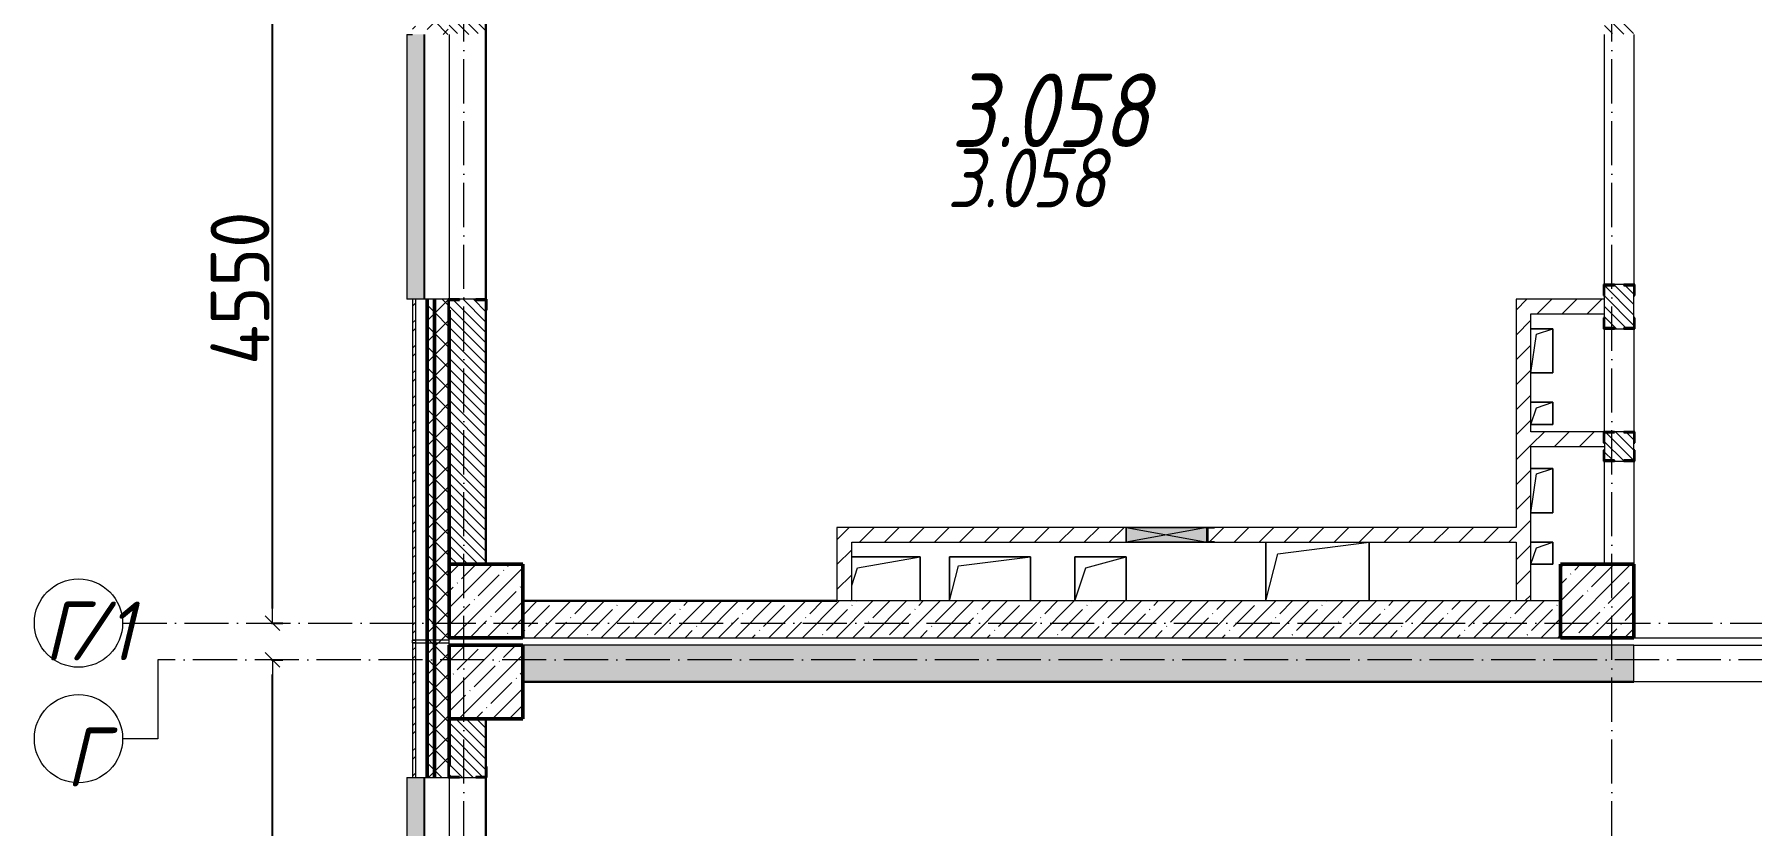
# Model space of a CAD drawing. Header units: millimetres. Extents: x -213536 to 1564669, y -45299 to 942238.
# Drawn here: x 544453 to 556121, y 294536 to 299912 of the extents above; entities that cross this region are included whole.
import ezdxf

# ---------------------------------------------------------------- set-up
doc = ezdxf.new("R2010")
doc.units = ezdxf.units.MM
doc.linetypes.add('50_200_ШТРИХ_1Т_ш5_п1_п1_', pattern=[700, 500, -100, 0, -100])
for name, color, linetype, lineweight in [('3) ЖБ 4м', 3, 'Continuous', 30), ('3.1) ЖБ окна 1.2 м', 102, 'Continuous', 30), ('A-____-____-DIMS', 7, 'Continuous', 9), ('A-DETL-GENF-OTLN', 7, 'Continuous', 9), ('A-FLOR-____-OTLN', 7, 'Continuous', 9), ('A-GENM-____-MCUT', 7, 'Continuous', 25), ('A-GENM-____-OTLN', 7, 'Continuous', 9), ('A-GENM-____-OTLN-1', 7, 'Continuous', 25), ('A-GLAZ-____-OTLN', 7, 'Continuous', 9), ('A-WALL-____-MCUT-1', 7, 'Continuous', 9), ('A-WALL-____-MCUT-2', 7, 'Continuous', 50), ('A-WALL-____-MCUT-3', 7, 'Continuous', 9), ('A-WALL-____-OTLN', 7, 'Continuous', 9), ('A-WALL-____-PATT-1', 7, 'Continuous', 9), ('A-WALL-FNSH-MCUT-1', 7, 'Continuous', 9), ('I-WALL-____-OTLN', 7, 'Continuous', 9), ('S-COLS-____-MCUT', 7, 'Continuous', 50), ('S-COLS-____-OTLN', 7, 'Continuous', 9), ('S-GRID-____-IDEN', 7, 'Continuous', 9), ('S-GRID-____-OTLN', 7, 'Continuous', 9), ('S-GRID-____-OTLN-1', 7, '50_200_ШТРИХ_1Т_ш5_п1_п1_', 9), ('Марки помещений', 7, 'Continuous', 9)]:
    doc.layers.add(name, color=color, linetype=linetype, lineweight=lineweight)
doc.layers.add('A-GLAZ-____-OTLN-1', color=7, linetype='Continuous', lineweight=9, true_color=0xc0c0c0)
doc.styles.add('ISOCPEUR_I', font='isocpeui.ttf', dxfattribs={"width": 0.9, "height": 2.5})
doc.styles.add('ISOCPEUR_I_2', font='isocpeui.ttf', dxfattribs={"width": 0.85, "height": 2.3})
doc.styles.add('СПДС', font='isocpeur.ttf', dxfattribs={"width": 0.9})
doc.dimstyles.new('Размера А3', dxfattribs={"dimtxt": 200, "dimasz": 100, "dimexe": 70, "dimexo": 100, "dimgap": 20, "dimtad": 1, "dimdec": 0, "dimrnd": 10, "dimzin": 0, "dimdsep": 46, "dimtxsty": 'СПДС', "dimblk": 'ARROWHEAD_6', "dimcen": 1, "dimclrd": 256, "dimclre": 256, "dimclrt": 256, "dimazin": 0, "dimtfac": 1, "dimtdec": 0, "dimtmove": 2, "dimatfit": 3, "dimfxl": 1, "dimtolj": 1, "dimtzin": 0, "dimarcsym": 0})
pattern_1 = [(135, (549721.475, 286281.11), (-35.35534, -35.35534), [])]
pattern_2 = [(45, (549721.47, 286281.11), (-70.71068, 70.71068), []), (135, (549721.47, 286281.11), (-70.71068, -70.71068), [])]
pattern_3 = [(45, (549721.47, 286281.11), (-84.8528, 84.8528), [])]
pattern_4 = [(45, (549721.47, 286281.11), (-114.0493, 114.0493), []), (45, (549835.52, 286281.11), (-114.0493, 114.0493), [201.612, -40.322, 3.353, -36.97])]
pattern_5 = [(45, (549721.47, 286281.11), (-85.5366, 85.5366), []), (45, (549778.5, 286281.11), (-85.5366, 85.5366), [])]

# ---------------------------------------------------------------- blocks, each defined once
blk = doc.blocks.new('BSC_Колонна _Прямоугольная - 500х500-V47-АР1_План отверстий 3 этажа в осях 1-64_А-ГГ')
at = {"layer": 'S-COLS-____-OTLN'}
h = blk.add_hatch(dxfattribs=at)
h.set_pattern_fill('FP_84', color=256, style=0, pattern_type=2)
h.set_pattern_definition([(45, (2200, -9781.04), (-114.0493, 114.0493), []), (45, (2314.05, -9781.04), (-114.0493, 114.0493), [201.612, -40.322, 3.353, -36.97])])
h.paths.add_polyline_path([(-250, -250), (250, -250), (250, 250), (-250, 250)], flags=0)
at = {"layer": 'S-COLS-____-MCUT'}
for p, q in [((250, 250), (-250, 250)), ((-250, 250), (-250, -250)), ((250, -250), (250, 250)), ((-250, -250), (250, -250))]:
    blk.add_line(p, q, dxfattribs=at)
blk = doc.blocks.new('BSC_Колонна _Прямоугольная - 500х500-V48-АР1_План отверстий 3 этажа в осях 1-64_А-ГГ')
at = {"layer": 'S-COLS-____-OTLN'}
h = blk.add_hatch(dxfattribs=at)
h.set_pattern_fill('FP_85', color=256, style=0, pattern_type=2)
h.set_pattern_definition([(45, (-5350, -9781.04), (-114.0493, 114.0493), []), (45, (-5235.95, -9781.04), (-114.0493, 114.0493), [201.613, -40.323, 3.353, -36.97])])
h.paths.add_polyline_path([(-250, -250), (250, -250), (250, 250), (-250, 250)], flags=0)
at = {"layer": 'S-COLS-____-MCUT'}
for p, q in [((250, 250), (-250, 250)), ((-250, 250), (-250, -250)), ((250, -250), (250, 250)), ((-250, -250), (250, -250))]:
    blk.add_line(p, q, dxfattribs=at)
blk = doc.blocks.new('BSC_Колонна _Прямоугольная - 500х500-V156-АР1_План отверстий 3 этажа в осях 1-64_А-ГГ')
at = {"layer": 'S-COLS-____-OTLN'}
h = blk.add_hatch(dxfattribs=at)
h.set_pattern_fill('FP_179', color=256, style=0, pattern_type=2)
h.set_pattern_definition([(45, (2200, -9231.04), (-114.0493, 114.0493), []), (45, (2314.05, -9231.04), (-114.0493, 114.0493), [201.612, -40.322, 3.353, -36.97])])
h.paths.add_polyline_path([(-250, -250), (250, -250), (250, 250), (-250, 250), (-250, 103)], flags=0)
at = {"layer": 'S-COLS-____-MCUT'}
for p, q in [((250, 250), (-250, 250)), ((-250, 250), (-250, -250)), ((250, -250), (250, 250)), ((-250, -250), (250, -250))]:
    blk.add_line(p, q, dxfattribs=at)
blk = doc.blocks.new('Фахверк_СКБ_Уголок - 250_2700-27497298-АР1_План отверстий 3 этажа в осях 1-64_А-ГГ')
at = {"layer": 'A-GENM-____-MCUT'}
for p, q in [((200, 181), (125, 181)), ((125, 181), (125, 106)), ((131, 106), (131, 175)), ((131, 175), (200, 175)), ((200, 175), (200, 181)), ((125, 106), (131, 106)), ((131, -6), (125, -6)), ((125, -6), (125, -81)), ((125, -81), (200, -81)), ((131, -75), (131, -6)), ((200, -75), (131, -75)), ((200, -81), (200, -75))]:
    blk.add_line(p, q, dxfattribs=at)
blk = doc.blocks.new('Фахверк_СКБ_Уголок - 200_3550_зеркало-28264001-АР1_План отверстий 3 этажа в осях 1-64_А-ГГ')
at = {"layer": 'A-GENM-____-MCUT'}
for p, q in [((200, 156), (125, 156)), ((125, 156), (125, 81)), ((131, 81), (131, 150)), ((131, 150), (200, 150)), ((200, 150), (200, 156)), ((125, 81), (131, 81)), ((131, 19), (125, 19)), ((125, 19), (125, -56)), ((131, -50), (131, 19)), ((125, -56), (200, -56)), ((200, -50), (131, -50)), ((200, -56), (200, -50))]:
    blk.add_line(p, q, dxfattribs=at)
blk = doc.blocks.new('154_Фахверк_СКБ_Швеллер - Тип_100_3960-28494444-АР1_План отверстий 3 этажа в осях 1-64_А-ГГ')
at = {"layer": 'A-GENM-____-MCUT'}
for p, q in [((125, 50), (175, 50)), ((125, -50), (125, 50)), ((128, 47), (128, -47)), ((175, 47), (128, 47)), ((175, 50), (175, 47)), ((175, -50), (125, -50)), ((128, -47), (175, -47)), ((175, -47), (175, -50))]:
    blk.add_line(p, q, dxfattribs=at)
blk = doc.blocks.new('Фахверк_СКБ_Уголок - 200_3550-28267367-АР1_План отверстий 3 этажа в осях 1-64_А-ГГ')
at = {"layer": 'A-GENM-____-MCUT'}
for p, q in [((200, 156), (125, 156)), ((125, 156), (125, 81)), ((131, 81), (131, 150)), ((131, 150), (200, 150)), ((200, 150), (200, 156)), ((125, 81), (131, 81)), ((131, 19), (125, 19)), ((125, 19), (125, -56)), ((131, -50), (131, 19)), ((125, -56), (200, -56)), ((200, -50), (131, -50)), ((200, -56), (200, -50))]:
    blk.add_line(p, q, dxfattribs=at)
blk = doc.blocks.new('Стены 5 - Стены 4-30145060-АР1_План отверстий 3 этажа в осях 1-64_А-ГГ')
at = {"layer": 'A-WALL-____-MCUT-3'}
for p, q in [((-1844, 41030), (-1844, 41010)), ((-1594, 41030), (-1844, 41030)), ((-1844, 41010), (-1594, 41010)), ((-1594, 41010), (-1594, 41030))]:
    blk.add_line(p, q, dxfattribs=at)
blk = doc.blocks.new('AR_Отверстие прямоугольное _в плите_ - AR_Отверстие прямоугольное _в плите_-V168-АР1_План отверстий 3 этажа в осях 1-64_А-ГГ')
at = {"layer": 'A-GENM-____-OTLN'}
for p, q in [((75, 75), (-75, 75)), ((-75, -75), (-37, 37)), ((-37, 37), (75, 75)), ((75, -75), (75, 75)), ((-75, -75), (75, -75))]:
    blk.add_line(p, q, dxfattribs=at)
blk = doc.blocks.new('AR_Отверстие прямоугольное _в плите_ - AR_Отверстие прямоугольное _в плите_-V169-АР1_План отверстий 3 этажа в осях 1-64_А-ГГ')
at = {"layer": 'A-GENM-____-OTLN'}
for p, q in [((75, 150), (-75, 150)), ((-37, 113), (75, 150)), ((75, -150), (75, 150)), ((-75, -150), (-37, 113)), ((-75, -150), (75, -150))]:
    blk.add_line(p, q, dxfattribs=at)
blk = doc.blocks.new('AR_Отверстие прямоугольное _в плите_ - AR_Отверстие прямоугольное _в плите_-V204-АР1_План отверстий 3 этажа в осях 1-64_А-ГГ')
at = {"layer": 'A-GENM-____-OTLN'}
for p, q in [((175, 150), (-175, 150)), ((-175, 150), (-175, -150)), ((-100, 75), (175, 150)), ((175, -150), (175, 150)), ((-175, -150), (-100, 75))]:
    blk.add_line(p, q, dxfattribs=at)
blk = doc.blocks.new('AR_Отверстие прямоугольное _в плите_ - AR_Отверстие прямоугольное _в плите_-30552525-АР1_План отверстий 3 этажа в осях 1-64_А-ГГ')
at = {"layer": 'A-GENM-____-OTLN'}
for p, q in [((-350, 200), (-350, -200)), ((-350, -200), (-270, 120)), ((-270, 120), (350, 200)), ((350, -200), (350, 200))]:
    blk.add_line(p, q, dxfattribs=at)
blk = doc.blocks.new('AR_Отверстие прямоугольное _в плите_ - AR_Отверстие прямоугольное _в плите_-30459267-АР1_План отверстий 3 этажа в осях 1-64_А-ГГ')
at = {"layer": 'A-GENM-____-OTLN'}
for p, q in [((250, 150), (-215, 150)), ((-175, 75), (250, 150)), ((250, -150), (250, 150)), ((-215, -45), (-175, 75))]:
    blk.add_line(p, q, dxfattribs=at)
blk = doc.blocks.new('AR_Отверстие прямоугольное _в плите_ - AR_Отверстие прямоугольное _в плите_-V212-АР1_План отверстий 3 этажа в осях 1-64_А-ГГ')
at = {"layer": 'A-GENM-____-OTLN'}
for p, q in [((275, 150), (-275, 150)), ((-275, 150), (-275, -150)), ((-215, 90), (275, 150)), ((275, -150), (275, 150)), ((-275, -150), (-215, 90))]:
    blk.add_line(p, q, dxfattribs=at)
blk = doc.blocks.new('Отлив_СКБ - Отлив витража_120_НВФ-V216-АР1_План отверстий 3 этажа в осях 1-64_А-ГГ')
at = {"layer": 'A-GLAZ-____-OTLN-1'}
for points in [[(0, 2), (1800, 2), (1800, 120), (0, 120), (0, 63)], [(0, 0), (1800, 0), (1800, 2), (0, 2)]]:
    blk.add_hatch(color=256, dxfattribs=at).paths.add_polyline_path(points, flags=0)
at = {"layer": 'A-GLAZ-____-OTLN'}
for p, q in [((0, 83), (0, 120)), ((1800, 120), (0, 120)), ((1800, 120), (1800, 83)), ((0, 2), (1800, 2)), ((1800, 0), (0, 0))]:
    blk.add_line(p, q, dxfattribs=at)
blk = doc.blocks.new('AR_Отверстие прямоугольное _в стене_ - AR_Отверстие прямоугольное _в стене__ОВ-36912551-АР1_План отверстий 3 этажа в осях 1-64_А-ГГ')
at = {"layer": 'A-GLAZ-____-OTLN'}
blk.add_hatch(color=256, dxfattribs=at).paths.add_polyline_path([(275, -50), (275, 50), (-275, 50), (-275, -50)], flags=0)
at = {"layer": 'A-DETL-GENF-OTLN'}
for p, q in [((-275, -50), (-275, 50)), ((-275, 50), (275, 50)), ((275, 50), (-275, -50)), ((-275, 50), (275, -50)), ((275, 50), (-275, 50)), ((-275, 50), (-275, -50)), ((275, -50), (-275, -50)), ((-275, -50), (275, -50))]:
    blk.add_line(p, q, dxfattribs=at)
blk = doc.blocks.new('Ось сетки - Круг_Ø6_00__ISO-2_5_0_9K_-25732049-АР1_План отверстий 3 этажа в осях 1-64_А-ГГ')
at = {"layer": 'S-GRID-____-IDEN'}
blk.add_circle((0, 0), 3, dxfattribs=at)
blk = doc.blocks.new('ARROWHEAD_6')
at = {"color": 0, "linetype": 'Continuous'}
for p, q in [((0, 0), (-1, 0)), ((-0.5, -0.5), (0.5, 0.5))]:
    blk.add_line(p, q, dxfattribs=at)
blk = doc.blocks.new('*D5449')
at = {"layer": 'A-____-____-DIMS', "lineweight": -2, "transparency": 16777216}
for p, q in [((546064, 295662), (546140, 295662)), ((546070, 292362), (546070, 295562)), ((546064, 292262), (546140, 292262))]:
    blk.add_line(p, q, dxfattribs=at)
at = {"layer": 'Defpoints', "color": 0, "lineweight": 50, "transparency": 16777216}
for p in [(545964, 295662), (546070, 295662), (545964, 292262)]:
    blk.add_point(p, dxfattribs=at)
at = {"layer": 'A-____-____-DIMS', "lineweight": -2, "transparency": 16777216, "xscale": 100, "yscale": 100, "zscale": 100}
for p, rotation in [((546070, 295662), 90), ((546070, 292262), 270)]:
    blk.add_blockref('ARROWHEAD_6', p, dxfattribs=dict(at, rotation=rotation))
at = {"layer": 'A-____-____-DIMS', "transparency": 16777216, "insert": (545850, 293962), "char_height": 400, "attachment_point": 5, "rotation": 90, "style": 'СПДС'}
blk.add_mtext('\\A1;3400', dxfattribs=at)
blk = doc.blocks.new('*D5450')
at = {"layer": 'A-____-____-DIMS', "lineweight": -2, "transparency": 16777216}
for p, q in [((546064, 300462), (546140, 300462)), ((546070, 296012), (546070, 300362)), ((546064, 295912), (546140, 295912))]:
    blk.add_line(p, q, dxfattribs=at)
at = {"layer": 'Defpoints', "color": 0, "lineweight": 50, "transparency": 16777216}
for p in [(545964, 300462), (546070, 300462), (545964, 295912)]:
    blk.add_point(p, dxfattribs=at)
at = {"layer": 'A-____-____-DIMS', "lineweight": -2, "transparency": 16777216, "xscale": 100, "yscale": 100, "zscale": 100}
for p, rotation in [((546070, 300462), 90), ((546070, 295912), 270)]:
    blk.add_blockref('ARROWHEAD_6', p, dxfattribs=dict(at, rotation=rotation))
at = {"layer": 'A-____-____-DIMS', "transparency": 16777216, "insert": (545850, 298187), "char_height": 400, "attachment_point": 5, "rotation": 90, "style": 'СПДС'}
blk.add_mtext('\\A1;4550', dxfattribs=at)

msp = doc.modelspace()

# ---------------------------------------------------------------- hatches: boundary and pattern name
at = {"layer": 'A-WALL-____-PATT-1'}
h = msp.add_hatch(dxfattribs=at)
h.set_pattern_fill('FP_3', color=256, style=0, pattern_type=2)
h.set_pattern_definition(pattern_5)
h.paths.add_polyline_path([(547041.5, 295797.2), (547041.5, 298112.2), (547021.5, 298112.2), (547021.5, 295797.2)], flags=0)
h.paths.add_polyline_path([(547021.5, 299912.2), (547041.5, 299912.2), (547041.5, 301362.2), (547021.5, 301362.2), (547021.5, 300775.7)], flags=0)
h.paths.add_polyline_path([(547021.5, 303162.2), (547041.5, 303162.2), (547041.5, 304362.2), (547021.5, 304362.2), (547021.5, 304215.8)], flags=0)
h.paths.add_polyline_path([(547041.5, 306162.2), (547041.5, 307362.2), (547021.5, 307362.2), (547021.5, 306162.2)], flags=0)
h.paths.add_polyline_path([(547041.5, 309162.2), (547041.5, 310362.2), (547021.5, 310362.2), (547021.5, 309162.2)], flags=0)
h = msp.add_hatch(dxfattribs=at)
h.set_pattern_fill('FP_1', color=256, style=0, pattern_type=2)
h.set_pattern_definition(pattern_2)
h.paths.add_polyline_path([(547171.5, 295797.2), (547171.5, 298112.2), (547121.5, 298112.2), (547121.5, 295797.2)], flags=0)
h.paths.add_polyline_path([(547121.5, 299912.2), (547171.5, 299912.2), (547171.5, 301362.2), (547121.5, 301362.2), (547121.5, 300775.7)], flags=0)
h.paths.add_polyline_path([(547171.5, 303162.2), (547171.5, 304362.2), (547121.5, 304362.2), (547121.5, 303162.2)], flags=0)
h.paths.add_polyline_path([(547171.5, 306162.2), (547171.5, 307362.2), (547121.5, 307362.2), (547121.5, 306162.2)], flags=0)
h.paths.add_polyline_path([(547171.5, 309162.2), (547171.5, 310362.2), (547121.5, 310362.2), (547121.5, 309162.2)], flags=0)
h = msp.add_hatch(dxfattribs=at)
h.set_pattern_fill('FP_1', color=256, style=0, pattern_type=2)
h.set_pattern_definition(pattern_2)
h.paths.add_polyline_path([(547171.5, 295797.2), (547271.5, 295797.2), (547271.5, 298037.2), (547265.5, 298037.2), (547265.5, 298112.2), (547171.5, 298112.2), (547171.5, 295812.2)], flags=0)
h.paths.add_polyline_path([(547265.5, 299912.2), (547265.5, 299987.2), (547271.5, 299987.2), (547271.5, 301287.2), (547265.5, 301287.2), (547265.5, 301362.2), (547171.5, 301362.2), (547171.5, 299912.2)], flags=0)
h.paths.add_polyline_path([(547265.5, 303162.2), (547265.5, 303237.2), (547271.5, 303237.2), (547271.5, 304287.2), (547265.5, 304287.2), (547265.5, 304362.2), (547171.5, 304362.2), (547171.5, 303162.2)], flags=0)
h.paths.add_polyline_path([(547265.5, 306162.2), (547265.5, 306237.2), (547271.5, 306237.2), (547271.5, 307287.2), (547265.5, 307287.2), (547265.5, 307362.2), (547171.5, 307362.2), (547171.5, 306162.2)], flags=0)
h.paths.add_polyline_path([(547265.5, 309162.2), (547265.5, 309237.2), (547271.5, 309237.2), (547271.5, 310287.2), (547265.5, 310287.2), (547265.5, 310362.2), (547171.5, 310362.2), (547171.5, 309162.2)], flags=0)
h = msp.add_hatch(dxfattribs=at)
h.set_pattern_fill('FP_6', color=256, style=0, pattern_type=2)
h.set_pattern_definition(pattern_1)
h.paths.add_polyline_path([(547271.5, 296312.2), (547521.5, 296312.2), (547520.6, 298106.2), (547452.5, 298106.2), (547452.5, 298112.2), (547340.5, 298112.2), (547340.5, 298106.2), (547271.5, 298106.2), (547271.5, 297335.5)], flags=0)
h.paths.add_polyline_path([(547452.5, 299912.2), (547452.5, 299918.2), (547521.5, 299918.2), (547521.5, 300212.2), (547271.5, 300212.2), (547271.5, 299918.2), (547340.5, 299918.2), (547340.5, 299912.2)], flags=0)
h = msp.add_hatch(dxfattribs=at)
h.set_pattern_fill('FP_6', color=256, style=0, pattern_type=2)
h.set_pattern_definition(pattern_1)
h.paths.add_polyline_path([(555252.5, 297012.2), (555252.5, 297018.2), (555321.5, 297018.2), (555321.5, 297206.2), (555252.5, 297206.2), (555252.5, 297212.2), (555190.5, 297212.2), (555190.5, 297206.2), (555121.5, 297206.2), (555121.5, 297018.2), (555190.5, 297018.2), (555190.5, 297012.2)], flags=0)
h.paths.add_polyline_path([(555190.5, 297912.2), (555252.5, 297912.2), (555252.5, 297918.2), (555321.5, 297918.2), (555321.5, 298206.2), (555252.5, 298206.2), (555252.5, 298212.2), (555190.5, 298212.2), (555190.5, 298206.2), (555121.5, 298206.2), (555121.5, 297918.2), (555190.5, 297918.2)], flags=0)
h.paths.add_polyline_path([(555190.5, 299912.2), (555252.5, 299912.2), (555252.5, 299918.2), (555321.5, 299918.2), (555321.5, 300212.2), (555121.5, 300212.2), (555121.5, 299918.2), (555190.5, 299918.2)], flags=0)
h = msp.add_hatch(dxfattribs=at)
h.set_pattern_fill('FP_4', color=256, style=0, pattern_type=2)
h.set_pattern_definition(pattern_3)
h.paths.add_polyline_path([(554621.5, 296062.2), (554621.5, 298112.2), (554521.5, 298112.2), (554521.5, 296062.2)], flags=0)
h = msp.add_hatch(dxfattribs=at)
h.set_pattern_fill('FP_4', color=256, style=0, pattern_type=2)
h.set_pattern_definition(pattern_3)
h.paths.add_polyline_path([(555121.5, 298012.2), (555121.5, 298112.2), (554621.5, 298112.2), (554621.5, 298012.2), (555010.2, 298012.2)], flags=0)
h = msp.add_hatch(dxfattribs=at)
h.set_pattern_fill('FP_4', color=256, style=0, pattern_type=2)
h.set_pattern_definition(pattern_3)
h.paths.add_polyline_path([(555113.3, 297112.2), (555121.5, 297112.2), (555121.5, 297137.2), (555115.5, 297137.2), (555115.5, 297212.2), (554621.5, 297212.2), (554621.5, 297112.2), (555010.2, 297112.2)], flags=0)
h = msp.add_hatch(dxfattribs=at)
h.set_pattern_fill('FP_4', color=256, style=0, pattern_type=2)
h.set_pattern_definition(pattern_3)
h.paths.add_polyline_path([(550006.5, 296062.2), (550006.5, 296562.2), (549906.5, 296562.2), (549906.5, 296062.2)], flags=0)
h = msp.add_hatch(dxfattribs=at)
h.set_pattern_fill('FP_4', color=256, style=0, pattern_type=2)
h.set_pattern_definition(pattern_3)
h.paths.add_polyline_path([(554521.5, 296462.2), (554521.5, 296562.2), (552471.5, 296562.2), (552471.5, 296559.2), (552424.5, 296559.2), (552424.5, 296465.2), (552471.5, 296465.2), (552471.5, 296462.2), (553242.7, 296462.2)], flags=0)
h.paths.add_polyline_path([(551871.5, 296462.2), (551871.5, 296562.2), (550006.5, 296562.2), (550006.5, 296462.2)], flags=0)
h = msp.add_hatch(dxfattribs=at)
h.set_pattern_fill('FP_38', color=256, style=0, pattern_type=2)
h.set_pattern_definition(pattern_4)
h.paths.add_polyline_path([(554821.5, 295812.2), (554821.5, 296062.2), (547771.5, 296062.2), (547771.5, 295812.2), (553242.7, 295812.2)], flags=0)
h = msp.add_hatch(dxfattribs=at)
h.set_pattern_fill('FP_3', color=256, style=0, pattern_type=2)
h.set_pattern_definition(pattern_5)
h.paths.add_polyline_path([(547021.5, 284112.2), (547041.5, 284112.2), (547041.5, 288512.2), (547021.5, 288512.2), (547021.5, 287015.2)], flags=0)
h.paths.add_polyline_path([(547021.5, 290312.2), (547041.5, 290312.2), (547041.5, 293062.2), (547021.5, 293062.2), (547021.5, 290455.3)], flags=0)
h.paths.add_polyline_path([(547041.5, 294862.2), (547041.5, 295777.2), (547021.5, 295777.2), (547021.5, 294862.2)], flags=0)
h = msp.add_hatch(dxfattribs=at)
h.set_pattern_fill('FP_1', color=256, style=0, pattern_type=2)
h.set_pattern_definition(pattern_2)
h.paths.add_polyline_path([(547121.5, 284212.2), (547171.5, 284212.2), (547171.5, 288512.2), (547121.5, 288512.2), (547121.5, 287015.2)], flags=0)
h.paths.add_polyline_path([(547171.5, 290312.2), (547171.5, 293062.2), (547121.5, 293062.2), (547121.5, 290312.2)], flags=0)
h.paths.add_polyline_path([(547121.5, 294862.2), (547171.5, 294862.2), (547171.5, 295797.2), (547121.5, 295797.2), (547121.5, 295615.5)], flags=0)
h = msp.add_hatch(dxfattribs=at)
h.set_pattern_fill('FP_1', color=256, style=0, pattern_type=2)
h.set_pattern_definition(pattern_2)
h.paths.add_polyline_path([(547171.5, 284262.2), (547271.5, 284262.2), (547271.5, 288512.2), (547171.5, 288512.2), (547171.5, 287015.2)], flags=0)
h.paths.add_polyline_path([(547271.5, 290312.2), (547271.5, 292987.2), (547265.5, 292987.2), (547265.5, 293062.2), (547171.5, 293062.2), (547171.5, 290312.2)], flags=0)
h.paths.add_polyline_path([(547265.5, 294862.2), (547265.5, 294937.2), (547271.5, 294937.2), (547271.5, 295797.2), (547171.5, 295797.2), (547171.5, 294862.2)], flags=0)
h = msp.add_hatch(dxfattribs=at)
h.set_pattern_fill('FP_38', color=256, style=0, pattern_type=2)
h.set_pattern_definition(pattern_4)
h.paths.add_polyline_path([(572684.8, 295512.2), (573271.5, 295512.2), (573271.5, 295762.2), (568471.5, 295762.2), (568471.5, 295512.2), (570917.4, 295512.2)], flags=0)
h.paths.add_polyline_path([(567321.5, 295512.2), (567321.5, 295762.2), (559321.5, 295762.2), (559321.5, 295512.2), (562926.8, 295512.2), (562926.8, 295557.9), (563013.5, 295557.9), (563013.5, 295512.2), (565615, 295512.2)], flags=0)
h.paths.add_polyline_path([(555321.5, 295512.2), (555321.5, 295762.2), (547771.5, 295762.2), (547771.5, 295512.2), (555010.2, 295512.2)], flags=0)
h = msp.add_hatch(dxfattribs=at)
h.set_pattern_fill('FP_6', color=256, style=0, pattern_type=2)
h.set_pattern_definition(pattern_1)
h.paths.add_polyline_path([(547340.5, 292612.2), (547521.5, 292612.2), (547521.5, 293056.2), (547452.5, 293056.2), (547452.5, 293062.2), (547340.5, 293062.2), (547340.5, 293056.2), (547271.5, 293056.2), (547271.5, 292612.2)], flags=0)
h.paths.add_polyline_path([(547452.5, 294862.2), (547452.5, 294868.2), (547521.5, 294868.2), (547521.5, 295262.2), (547271.5, 295262.2), (547271.5, 294868.2), (547340.5, 294868.2), (547340.5, 294862.2)], flags=0)

# ---------------------------------------------------------------- linework, layer by layer
at = {"layer": '3) ЖБ 4м'}
for points in [[(549906.5, 296062.2), (547771.5, 296062.2), (547771.5, 296312.2), (547521.5, 296312.2)], [(555321.5, 295812.2), (555321.5, 296312.2)], [(547521.5, 295262.2), (547771.5, 295262.2), (547771.5, 295512.2), (555321.5, 295512.2)]]:
    msp.add_lwpolyline(points, dxfattribs=at)
at = {"layer": '3.1) ЖБ окна 1.2 м'}
for points in [[(547521.5, 300212.2), (547521.5, 296312.2)], [(547521.5, 295262.2), (547521.5, 292624.2)]]:
    msp.add_lwpolyline(points, dxfattribs=at)
at = {"layer": 'A-FLOR-____-OTLN'}
for p, q in [((554621.5, 297912.2), (554771.5, 297912.2)), ((554771.5, 297912.2), (554771.5, 297612.2)), ((554771.5, 297612.2), (554621.5, 297612.2)), ((554621.5, 297412.2), (554771.5, 297412.2)), ((554771.5, 297412.2), (554771.5, 297262.2)), ((554771.5, 297262.2), (554621.5, 297262.2)), ((554621.5, 296962.2), (554771.5, 296962.2)), ((554771.5, 296962.2), (554771.5, 296662.2)), ((554771.5, 296662.2), (554621.5, 296662.2)), ((552821.5, 296062.2), (552821.5, 296462.2)), ((553521.5, 296462.2), (553521.5, 296062.2)), ((554621.5, 296462.2), (554771.5, 296462.2)), ((554771.5, 296462.2), (554771.5, 296312.2)), ((550006.5, 296362.2), (550471.5, 296362.2)), ((550471.5, 296362.2), (550471.5, 296062.2)), ((550671.5, 296362.2), (551221.5, 296362.2)), ((550671.5, 296062.2), (550671.5, 296362.2)), ((551221.5, 296362.2), (551221.5, 296062.2)), ((551521.5, 296362.2), (551871.5, 296362.2)), ((551521.5, 296062.2), (551521.5, 296362.2)), ((551871.5, 296362.2), (551871.5, 296062.2)), ((554771.5, 296312.2), (554621.5, 296312.2)), ((555321.5, 295812.2), (559321.5, 295812.2))]:
    msp.add_line(p, q, dxfattribs=at)
at = {"layer": 'A-WALL-____-MCUT-1'}
for p, q in [((554821.5, 296062.2), (547771.5, 296062.2)), ((547771.5, 295812.2), (554821.5, 295812.2)), ((555321.5, 295762.2), (547771.5, 295762.2)), ((555321.5, 295512.2), (555321.5, 295762.2)), ((547771.5, 295512.2), (555321.5, 295512.2))]:
    msp.add_line(p, q, dxfattribs=at)
at = {"layer": 'A-WALL-____-MCUT-2'}
for p, q in [((547121.5, 294862.2), (547121.5, 298112.2)), ((547171.5, 294862.2), (547171.5, 298112.2)), ((547271.5, 296312.2), (547271.5, 298037.2)), ((547271.5, 295262.2), (547271.5, 294937.2))]:
    msp.add_line(p, q, dxfattribs=at)
at = {"layer": 'A-WALL-____-MCUT-3'}
for p, q in [((555121.5, 297987.2), (555121.5, 298137.2)), ((555252.5, 298212.2), (555190.5, 298212.2)), ((555321.5, 297987.2), (555321.5, 298137.2)), ((547265.5, 298112.2), (547041.5, 298112.2)), ((547041.5, 298112.2), (547041.5, 294862.2)), ((547452.5, 298112.2), (547340.5, 298112.2)), ((547521.5, 296312.2), (547521.5, 298037.2)), ((555190.5, 297912.2), (555252.5, 297912.2)), ((555252.5, 297212.2), (555190.5, 297212.2)), ((555121.5, 297137.2), (555121.5, 297087.2)), ((555321.5, 297087.2), (555321.5, 297137.2)), ((555190.5, 297012.2), (555252.5, 297012.2)), ((547271.5, 295762.2), (547271.5, 295812.2)), ((547521.5, 294937.2), (547521.5, 295262.2)), ((547041.5, 294862.2), (547265.5, 294862.2)), ((547340.5, 294862.2), (547452.5, 294862.2))]:
    msp.add_line(p, q, dxfattribs=at)
at = {"layer": 'A-WALL-____-OTLN'}
for p, q in [((547271.5, 299912.2), (547271.5, 298112.2)), ((547521.5, 299912.2), (547521.5, 298112.2)), ((555321.5, 295762.2), (559321.5, 295762.2)), ((559321.5, 295512.2), (555321.5, 295512.2)), ((547271.5, 294862.2), (547271.5, 293062.2)), ((547521.5, 294862.2), (547521.5, 293062.2))]:
    msp.add_line(p, q, dxfattribs=at)
at = {"layer": 'A-WALL-FNSH-MCUT-1'}
for p, q in [((547021.5, 298112.2), (547021.5, 295797.2)), ((547041.5, 298112.2), (547021.5, 298112.2)), ((554521.5, 298112.2), (554521.5, 296562.2)), ((555121.5, 298112.2), (554521.5, 298112.2)), ((554621.5, 297212.2), (554621.5, 298012.2)), ((554621.5, 298012.2), (555121.5, 298012.2)), ((555115.5, 297212.2), (554621.5, 297212.2)), ((554621.5, 296062.2), (554621.5, 297112.2)), ((554621.5, 297112.2), (555121.5, 297112.2)), ((551871.5, 296562.2), (549906.5, 296562.2)), ((549906.5, 296562.2), (549906.5, 296062.2)), ((554521.5, 296562.2), (552471.5, 296562.2)), ((550006.5, 296462.2), (551871.5, 296462.2)), ((550006.5, 296062.2), (550006.5, 296462.2)), ((552471.5, 296462.2), (554521.5, 296462.2)), ((554521.5, 296462.2), (554521.5, 296062.2)), ((547021.5, 295797.2), (547041.5, 295797.2)), ((547021.5, 295777.2), (547021.5, 294862.2)), ((547041.5, 295777.2), (547021.5, 295777.2)), ((547021.5, 294862.2), (547041.5, 294862.2))]:
    msp.add_line(p, q, dxfattribs=at)
at = {"layer": 'I-WALL-____-OTLN'}
for p, q in [((555121.5, 298212.2), (555121.5, 299912.2)), ((555321.5, 299912.2), (555321.5, 298212.2)), ((555121.5, 297212.2), (555121.5, 297912.2)), ((555321.5, 297912.2), (555321.5, 297212.2)), ((555121.5, 296312.2), (555121.5, 297012.2)), ((555321.5, 297012.2), (555321.5, 296312.2))]:
    msp.add_line(p, q, dxfattribs=at)
at = {"layer": 'S-GRID-____-OTLN'}
for p, q in [((545291.6, 295662.2), (545291.6, 295126.6)), ((545291.6, 295126.6), (545052.7, 295126.6))]:
    msp.add_line(p, q, dxfattribs=at)
at = {"layer": 'S-GRID-____-OTLN-1', "color": 251, "ltscale": 0.6, "true_color": 0x636466}
for p, q in [((547371.5, 281798.5), (547371.5, 336162.1)), ((555171.5, 281798.5), (555171.5, 336162.1)), ((545052.7, 295912.2), (573592.1, 295912.2)), ((653795.9, 295662.2), (545291.6, 295662.2))]:
    msp.add_line(p, q, dxfattribs=at)

# ---------------------------------------------------------------- block references
at = {"layer": 'A-GENM-____-OTLN'}
for name, p in [('AR_Отверстие прямоугольное _в плите_ - AR_Отверстие прямоугольное _в плите_-V169-АР1_План отверстий 3 этажа в осях 1-64_А-ГГ', (554696.5, 297762.2)), ('AR_Отверстие прямоугольное _в плите_ - AR_Отверстие прямоугольное _в плите_-V168-АР1_План отверстий 3 этажа в осях 1-64_А-ГГ', (554696.5, 297337.2)), ('AR_Отверстие прямоугольное _в плите_ - AR_Отверстие прямоугольное _в плите_-V169-АР1_План отверстий 3 этажа в осях 1-64_А-ГГ', (554696.5, 296812.2)), ('AR_Отверстие прямоугольное _в плите_ - AR_Отверстие прямоугольное _в плите_-30552525-АР1_План отверстий 3 этажа в осях 1-64_А-ГГ', (553171.5, 296262.2)), ('AR_Отверстие прямоугольное _в плите_ - AR_Отверстие прямоугольное _в плите_-V168-АР1_План отверстий 3 этажа в осях 1-64_А-ГГ', (554696.5, 296387.2)), ('AR_Отверстие прямоугольное _в плите_ - AR_Отверстие прямоугольное _в плите_-30459267-АР1_План отверстий 3 этажа в осях 1-64_А-ГГ', (550221.5, 296212.2)), ('AR_Отверстие прямоугольное _в плите_ - AR_Отверстие прямоугольное _в плите_-V212-АР1_План отверстий 3 этажа в осях 1-64_А-ГГ', (550946.5, 296212.2)), ('AR_Отверстие прямоугольное _в плите_ - AR_Отверстие прямоугольное _в плите_-V204-АР1_План отверстий 3 этажа в осях 1-64_А-ГГ', (551696.5, 296212.2))]:
    msp.add_blockref(name, p, dxfattribs=at)
at = {"layer": 'A-GENM-____-OTLN-1'}
for name, p, rotation in [('Фахверк_СКБ_Уголок - 200_3550-28267367-АР1_План отверстий 3 этажа в осях 1-64_А-ГГ', (555171.5, 298337.2), 269.9999999999999), ('Фахверк_СКБ_Уголок - 250_2700-27497298-АР1_План отверстий 3 этажа в осях 1-64_А-ГГ', (547346.5, 298237.2), 269.9999999999999), ('Фахверк_СКБ_Уголок - 200_3550_зеркало-28264001-АР1_План отверстий 3 этажа в осях 1-64_А-ГГ', (555271.5, 297787.2), 89.99999999999991), ('Фахверк_СКБ_Уголок - 200_3550_зеркало-28264001-АР1_План отверстий 3 этажа в осях 1-64_А-ГГ', (555171.5, 297337.2), 269.9999999999999), ('Фахверк_СКБ_Уголок - 200_3550_зеркало-28264001-АР1_План отверстий 3 этажа в осях 1-64_А-ГГ', (555271.5, 296887.2), 89.99999999999991), ('Фахверк_СКБ_Уголок - 250_2700-27497298-АР1_План отверстий 3 этажа в осях 1-64_А-ГГ', (547446.5, 294737.2), 89.99999999999991)]:
    msp.add_blockref(name, p, dxfattribs=dict(at, rotation=rotation))
msp.add_blockref('154_Фахверк_СКБ_Швеллер - Тип_100_3960-28494444-АР1_План отверстий 3 этажа в осях 1-64_А-ГГ', (552296.5, 296512.2), dxfattribs=at)
at = {"layer": 'A-GLAZ-____-OTLN', "rotation": 90}
for p in [(547104.5, 298112.2), (547104.5, 293062.2)]:
    msp.add_blockref('Отлив_СКБ - Отлив витража_120_НВФ-V216-АР1_План отверстий 3 этажа в осях 1-64_А-ГГ', p, dxfattribs=at)
at = {"layer": 'A-GLAZ-____-OTLN'}
msp.add_blockref('AR_Отверстие прямоугольное _в стене_ - AR_Отверстие прямоугольное _в стене__ОВ-36912551-АР1_План отверстий 3 этажа в осях 1-64_А-ГГ', (552146.5, 296512.2), dxfattribs=at)
at = {"layer": 'A-WALL-____-OTLN'}
msp.add_blockref('Стены 5 - Стены 4-30145060-АР1_План отверстий 3 этажа в осях 1-64_А-ГГ', (548865, 254766.9), dxfattribs=at)
at = {"layer": 'S-COLS-____-OTLN'}
for name, p in [('BSC_Колонна _Прямоугольная - 500х500-V47-АР1_План отверстий 3 этажа в осях 1-64_А-ГГ', (547521.5, 296062.2)), ('BSC_Колонна _Прямоугольная - 500х500-V48-АР1_План отверстий 3 этажа в осях 1-64_А-ГГ', (555071.5, 296062.2)), ('BSC_Колонна _Прямоугольная - 500х500-V156-АР1_План отверстий 3 этажа в осях 1-64_А-ГГ', (547521.5, 295512.2))]:
    msp.add_blockref(name, p, dxfattribs=at)
at = {"layer": 'S-GRID-____-IDEN', "xscale": 99.99999999999993, "yscale": 99.99999999999993, "zscale": 99.99999999999993}
for p, rotation in [((544752.7, 295912.2), 269.9999999999996), ((544752.7, 295126.6), 89.99999999999982)]:
    msp.add_blockref('Ось сетки - Круг_Ø6_00__ISO-2_5_0_9K_-25732049-АР1_План отверстий 3 этажа в осях 1-64_А-ГГ', p, dxfattribs=dict(at, rotation=rotation))

# ---------------------------------------------------------------- texts
at = {"layer": 'S-GRID-____-IDEN', "char_height": 400, "attachment_point": 1, "style": 'ISOCPEUR_I'}
for s, insert, width in [('\\fISOCPEUR|b0|i1|c204|p34|;\\W.9;Г', (544521.1, 296058.8), 202.025), ('/1', (544687.8, 296058.8), 346.329), ('\\fISOCPEUR|b0|i1|c204|p34|;\\W.9;Г', (544668.9, 295202.6), 202.025)]:
    msp.add_mtext(s, dxfattribs=dict(at, insert=insert, width=width))
at = {"layer": 'Марки помещений', "insert": (550682, 299646), "char_height": 500, "width": 785.654, "attachment_point": 1, "style": 'ISOCPEUR_I_2'}
msp.add_mtext('3.058', dxfattribs=at)
at = {"layer": 'Марки помещений', "color": 114, "true_color": 0x139b48, "insert": (550655.1, 299136.8), "char_height": 400, "width": 785.654, "attachment_point": 1, "style": 'ISOCPEUR_I_2'}
msp.add_mtext('3.058', dxfattribs=at)

# ---------------------------------------------------------------- dimensions: what is measured, and where the dimension line sits
at = {"layer": 'A-____-____-DIMS'}
for base, p1, p2, picture, middle in [((546070.1, 300462.2), (545964, 295912.2), (545964, 300462.2), '*D5450', (545850.1, 298187.2)), ((546070.1, 295662.2), (545964, 292262.2), (545964, 295662.2), '*D5449', (545850.1, 293962.2))]:
    dim = msp.add_linear_dim(base=base, p1=p1, p2=p2, angle=90, dimstyle='Размера А3', override={"dimtxt": 400}, dxfattribs=at)
    dim.commit()
    dim.dimension.update_dxf_attribs({"geometry": picture, "text_midpoint": middle})

doc.saveas('drawing.dxf')
